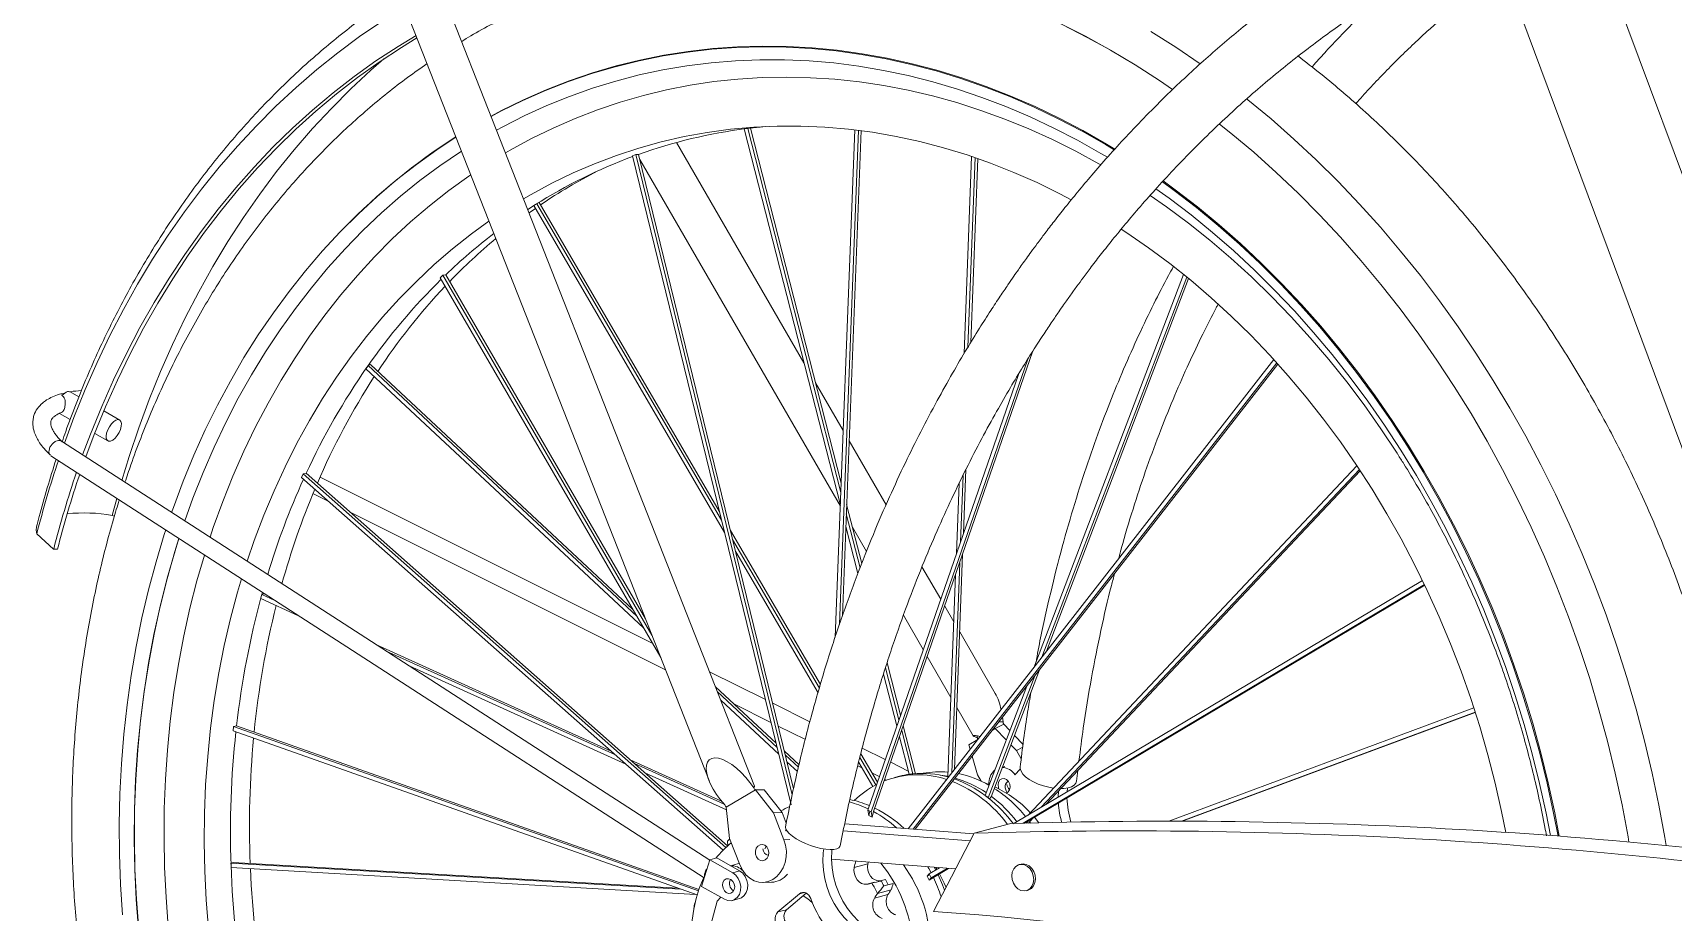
# Model space of a CAD drawing. Header units: millimetres. Extents: x -649 to 787, y -344 to 771.
# Drawn here: x -649 to -101, y 62 to 356 of the extents above; entities that cross this region are included whole.
import ezdxf

# ---------------------------------------------------------------- set-up
doc = ezdxf.new("R2010")
doc.units = ezdxf.units.MM

msp = doc.modelspace()

# ---------------------------------------------------------------- linework, layer by layer
at = {"color": 7, "linetype": 'Continuous', "lineweight": 15}
for p, q in [((-408.1, 104.21), (-526.43, 405.13)), ((-538.99, 400.19), (-423.33, 106.06)), ((-9.3, 70.83), (-130.61, 396.64)), ((-161.67, 388.34), (-46.03, 77.78)), ((-410.96, 324.11), (-411.55, 324.03)), ((-379.41, 198.19), (-411.55, 324.03)), ((-410.36, 324.19), (-410.96, 324.11)), ((-379.25, 202.37), (-410.36, 324.19)), ((-409.45, 324.3), (-379.12, 205.57)), ((-381.11, 154.03), (-374.57, 323.71)), ((-391.58, 245.82), (-434.18, 319.49)), ((-379.73, 158.27), (-373.35, 323.56)), ((-372.48, 323.44), (-378.74, 161.16)), ((-447.81, 315.43), (-448.94, 315.03)), ((-395.89, 97.93), (-448.94, 315.03)), ((-446.89, 315.5), (-447.81, 315.43)), ((-395.48, 101.28), (-447.81, 315.43)), ((-446.89, 315.5), (-395.04, 103.32)), ((-446.47, 313.78), (-379.42, 197.84)), ((-338.07, 248.85), (-335.56, 314.83)), ((-336.76, 251.04), (-334.35, 314.42)), ((-333.49, 314.13), (-335.83, 252.56)), ((-481.41, 298.69), (-483.94, 297.07)), ((-481.4, 297.45), (-483.5, 295.97)), ((-481.41, 298.69), (-481.93, 298.36)), ((-418.14, 188.99), (-481.93, 298.36)), ((-480.9, 299.01), (-481.41, 298.69)), ((-480.1, 299.39), (-480.9, 299.01)), ((-419.15, 193.14), (-480.9, 299.01)), ((-480.1, 299.39), (-419.89, 196.14)), ((-545.35, 290.93), (-545.54, 290.74)), ((-512.32, 275.13), (-513.22, 274.26)), ((-511.35, 275.22), (-512.32, 275.13)), ((-442.46, 154.7), (-512.32, 275.13)), ((-511.35, 275.22), (-444.6, 160.14)), ((-314.74, 143.83), (-264.63, 275.31)), ((-312.01, 147.33), (-263.56, 274.45)), ((-439.5, 147.18), (-513.22, 274.26)), ((-262.96, 273.96), (-310.46, 149.32)), ((-369.1, 95.62), (-316.78, 246.99)), ((-315, 249.83), (-368.28, 95.68)), ((-537.7, 244.33), (-538.08, 243.79)), ((-445.29, 157.16), (-538.08, 243.79)), ((-537.33, 244.86), (-537.7, 244.33)), ((-536.57, 245.21), (-537.33, 244.86)), ((-447.52, 161), (-537.33, 244.86)), ((-536.57, 245.21), (-448.85, 163.3)), ((-370.26, 96.22), (-319.9, 241.91)), ((-356.73, 89.97), (-234.43, 246.84)), ((-355.07, 89.84), (-233.48, 245.79)), ((-233.1, 245.37), (-354.41, 89.79)), ((-634.04, 234.39), (-637, 236.06)), ((-378.45, 223.12), (-387.69, 239.1)), ((-640.53, 228.87), (-636.95, 226.84)), ((-620.4, 226.66), (-625.73, 229.68)), ((-628.76, 222.2), (-624.34, 219.7)), ((-364.11, 198.32), (-376.48, 219.72)), ((-559.04, 208.7), (-559.6, 207.48)), ((-558.04, 208.84), (-559.04, 208.7)), ((-417.7, 83.7), (-559.04, 208.7)), ((-558.04, 208.84), (-417.13, 84.21)), ((-337.45, 210.11), (-338.26, 188.8)), ((-316.67, 94.51), (-206.66, 211.3)), ((-312.23, 97.15), (-205.85, 210.08)), ((-205.58, 209.67), (-310.73, 98.04)), ((-418.64, 82.81), (-559.6, 207.48)), ((-442.33, 152.06), (-553.4, 207.58)), ((-340.61, 181.99), (-339.72, 205.42)), ((-339.24, 185.96), (-338.4, 208.15)), ((-622.88, 194.75), (-621.37, 200.45)), ((-555.76, 202.06), (-550.5, 199.42)), ((-377.31, 198.45), (-372.26, 178.68)), ((-622.17, 194.53), (-622.88, 194.75)), ((-543.37, 195.86), (-437.92, 143.15)), ((-372.83, 177.24), (-377.43, 195.25)), ((-642.48, 183.49), (-648.12, 188.6)), ((-416.16, 189.76), (-386.07, 138.16)), ((-386.41, 137), (-415.43, 186.75)), ((-373.58, 175.36), (-377.59, 191.07)), ((-375.35, 190.8), (-370.66, 182.69)), ((-641.19, 183.45), (-642.48, 183.49)), ((-386.88, 135.39), (-414.41, 182.6)), ((-338.53, 181.74), (-341.27, 109.81)), ((-345.87, 166.79), (-352.12, 177.59)), ((-342.19, 108.63), (-339.51, 178.9)), ((-343.46, 107.32), (-340.88, 174.93)), ((-321.36, 91.72), (-184.74, 172.97)), ((-318.31, 91.81), (-184.09, 171.64)), ((-183.98, 171.41), (-317.79, 91.83)), ((-573.04, 167.58), (-573.23, 166.91)), ((-560.61, 161.18), (-573.23, 166.91)), ((-572.66, 168.97), (-573.04, 167.58)), ((-572.86, 168.26), (-573.04, 167.58)), ((-572.12, 168.56), (-572.86, 168.26)), ((-568.49, 166.28), (-572.86, 168.26)), ((-572.12, 168.56), (-571.77, 168.4)), ((-358.32, 161.34), (-351.7, 149.91)), ((-341.48, 159.2), (-344.51, 164.44)), ((-327.62, 135.22), (-339.52, 155.8)), ((-534.78, 151.62), (-456.1, 115.94)), ((-454.63, 114.64), (-531.5, 149.5)), ((-451.1, 111.52), (-523.61, 144.4)), ((-359.84, 126.38), (-364.29, 143.81)), ((-363.77, 145.45), (-359.3, 127.94)), ((-350.35, 147.56), (-342.45, 133.9)), ((-312.82, 143.13), (-329.01, 100.66)), ((-404.49, 133.15), (-423.14, 142.47)), ((-421.17, 137.45), (-400.93, 118.55)), ((-360.54, 124.33), (-364.97, 141.68)), ((-331.03, 101.11), (-317.1, 137.63)), ((-329.95, 100.28), (-314.37, 141.14)), ((-400.59, 117.18), (-420.52, 135.79)), ((-400.04, 114.9), (-419.42, 133)), ((-415.01, 131.7), (-402.63, 125.51)), ((-389.62, 125.71), (-402.03, 131.91)), ((-340.48, 130.5), (-335.02, 121.06)), ((-325.19, 127.26), (-325.02, 125.7)), ((-269.62, 92.52), (-167.59, 130.38)), ((-265.33, 92.51), (-167.13, 128.95)), ((-167.1, 128.87), (-265.08, 92.51)), ((-582.34, 124.17), (-582.5, 122.73)), ((-427.32, 67.82), (-582.5, 122.73)), ((-581.33, 124.36), (-582.34, 124.17)), ((-426.9, 69.16), (-582.34, 124.17)), ((-581.33, 124.36), (-426.73, 69.65)), ((-400.16, 124.28), (-391.12, 119.76)), ((-356.42, 108.18), (-359.62, 120.72)), ((-355.23, 108.33), (-358.91, 122.77)), ((-358.37, 124.33), (-354.39, 108.74)), ((-333.61, 120.32), (-333.77, 120.99)), ((-327.67, 123.47), (-323.96, 119.65)), ((-322.75, 122.82), (-324.8, 124.94)), ((-318.26, 118.19), (-321.18, 121.2)), ((-398.12, 115.93), (-393.24, 111.38)), ((-364.42, 113.12), (-372.09, 116.95)), ((-336.01, 116.55), (-336.43, 117.98)), ((-322.39, 118.03), (-320.56, 116.14)), ((-449.74, 113.05), (-419.19, 99.2)), ((-418.31, 98.16), (-448.27, 111.76)), ((-393.46, 110.52), (-397.79, 114.56)), ((-393.8, 109.08), (-397.23, 112.28)), ((-373.57, 110.99), (-372.27, 110.34)), ((-368.6, 104.05), (-373.29, 112.09)), ((-367.54, 104.64), (-372.87, 113.79)), ((-372.57, 115.01), (-367.04, 105.53)), ((-356.69, 109.25), (-362.57, 112.19)), ((-333.54, 108.01), (-335.34, 114.24)), ((-324.41, 110.82), (-325.22, 110.6)), ((-417.54, 96.3), (-444.75, 108.63)), ((-368.85, 108.63), (-366.4, 107.4)), ((-364.55, 106.48), (-364.01, 106.21)), ((-359.59, 107.52), (-361.34, 107.06)), ((-346.03, 107.92), (-343.45, 107.5)), ((-332.3, 105.87), (-333.54, 108.01)), ((-330.83, 105.15), (-329.65, 104.73)), ((-300.49, 105.91), (-300.04, 109.39)), ((-417.64, 97.17), (-407.75, 102.95)), ((-401.82, 95.31), (-407.75, 102.95)), ((-404.85, 103.01), (-398.92, 95.37)), ((-306.44, 102.59), (-306.54, 100.53)), ((-417.64, 97.17), (-416.47, 86.74)), ((-401.82, 95.31), (-398.92, 95.37)), ((-398.27, 86.28), (-401.82, 95.31)), ((-398.92, 95.37), (-397.52, 91.81)), ((-369.56, 95.86), (-369.95, 94.42)), ((-368.28, 95.68), (-368.79, 93.82)), ((-315.04, 93.47), (-316.55, 91.86)), ((-314.51, 93.78), (-313.04, 91.96)), ((-397.46, 92.25), (-397.67, 92.21)), ((-335.99, 85.95), (-378.43, 89.27)), ((-334.79, 88.25), (-377.93, 91.63)), ((-334.69, 88.45), (-348.28, 62.23)), ((-334.69, 88.45), (-322.45, 91.69)), ((-317.23, 91.84), (-316.54, 92.57)), ((-417.07, 84.16), (-417.14, 85.86)), ((-416.47, 86.74), (-412.92, 77.71)), ((-582.47, 78.7), (-583.19, 78.46)), ((-583.19, 78.46), (-583.17, 77.72)), ((-432.83, 69.77), (-583.19, 78.46)), ((-583.17, 77.72), (-583.14, 76.98)), ((-427.85, 68.01), (-583.14, 76.98)), ((-582.47, 78.7), (-433.79, 70.11)), ((-425.8, 70.69), (-423.07, 79.57)), ((-423.07, 79.57), (-420.74, 80.19)), ((-415.42, 75.23), (-423.07, 79.57)), ((-413.09, 75.85), (-420.74, 80.19)), ((-413.76, 78.23), (-416.16, 77.59)), ((-413.76, 78.23), (-413.17, 78.34)), ((-340.88, 76.5), (-382.34, 79.75)), ((-349.68, 74.87), (-346.24, 76.92)), ((-348.03, 77.06), (-347.54, 76.15)), ((-347.54, 77.02), (-347.14, 76.39)), ((-319, 78.11), (-319.58, 77.95)), ((-415.42, 75.23), (-413.09, 75.85)), ((-405.39, 72), (-402.49, 72.05)), ((-349.56, 74.63), (-350.36, 74.13)), ((-348.29, 73.69), (-349.71, 72.8)), ((-349.03, 73.54), (-343.68, 76.72)), ((-343.25, 76.69), (-348.29, 73.69)), ((-426.9, 69.71), (-426.71, 69.7)), ((-418.15, 66.36), (-425.8, 70.69)), ((-415.5, 65.96), (-413.17, 66.58)), ((-400.3, 62.12), (-393.06, 68.19)), ((-397.39, 62.89), (-390.81, 68.4)), ((-363.49, 67.96), (-368.01, 66.76)), ((-362.48, 69.54), (-366.99, 68.35)), ((-317.28, 69.25), (-316.69, 69.41)), ((-423.05, 56.65), (-420.63, 65.7))]:
    msp.add_line(p, q, dxfattribs=at)
at = {"color": 144, "linetype": 'Continuous', "lineweight": 0}
for p, q in [((-328.61, 122.87), (-327.67, 123.47)), ((-324.8, 124.94), (-327.67, 123.47)), ((-336.43, 117.98), (-333.44, 119.85)), ((-318.38, 117.25), (-320.56, 116.14)), ((-320.56, 116.14), (-318.91, 113.3)), ((-321.02, 108.04), (-319.24, 109.87)), ((-356.42, 108.18), (-355.23, 108.33)), ((-356.42, 108.17), (-356.42, 108.18)), ((-355.6, 108.28), (-355.6, 108.28)), ((-355.23, 108.33), (-355.23, 108.33)), ((-354.39, 108.74), (-354.42, 108.4)), ((-343.46, 107.32), (-343.26, 107.26)), ((-343.46, 107.31), (-343.46, 107.32)), ((-343.26, 107.25), (-343.46, 107.31)), ((-407.75, 102.95), (-404.85, 103.01)), ((-407.73, 102.99), (-407.69, 102.96)), ((-331.03, 101.11), (-329.95, 100.28)), ((-331.03, 101.11), (-331.03, 101.11)), ((-330.59, 100.78), (-330.59, 100.78)), ((-329.95, 100.28), (-329.95, 100.28)), ((-329.01, 100.66), (-329.52, 99.94)), ((-370.26, 96.22), (-369.1, 95.62)), ((-369.95, 94.42), (-370.26, 96.22)), ((-369.95, 94.42), (-368.79, 93.82)), ((-368.79, 93.82), (-369.1, 95.62)), ((-397.74, 89.26), (-397.5, 89.51)), ((-370.23, 78.25), (-374.75, 77.05)), ((-374.26, 78.99), (-374.39, 79.13)), ((-368.02, 72.05), (-370.54, 71.39)), ((-361.81, 71.66), (-364.85, 70.85)), ((-350.36, 74.13), (-349.68, 74.87)), ((-350.36, 74.13), (-349.71, 72.8)), ((-349.71, 72.8), (-349.03, 73.54)), ((-349.68, 74.87), (-349.03, 73.54)), ((-420.63, 65.7), (-419.33, 67.03)), ((-428.03, 65.14), (-428.11, 65.12)), ((-397.39, 62.89), (-400.3, 62.12))]:
    msp.add_line(p, q, dxfattribs=at)
at = {"color": 8, "linetype": 'Continuous', "lineweight": 15}
for p, q in [((-398.27, 86.28), (-396.35, 86.32)), ((-391.44, 68.62), (-393.06, 68.19))]:
    msp.add_line(p, q, dxfattribs=at)
at = {"color": 7, "linetype": 'Continuous', "lineweight": 15, "flags": 128}
for points in [[(-638.9, 218.93), (-635.72, 227.5), (-631.96, 236.81), (-627.95, 245.93), (-623.68, 254.87), (-619.16, 263.59), (-614.4, 272.11), (-609.39, 280.41), (-604.16, 288.47), (-598.69, 296.3), (-593, 303.89), (-587.1, 311.22), (-580.98, 318.29), (-574.66, 325.09), (-568.14, 331.62), (-561.42, 337.87), (-554.52, 343.83), (-547.45, 349.5), (-540.2, 354.87), (-532.78, 359.93), (-525.21, 364.68), (-525.06, 364.77)], [(-305.95, 359.31), (-297.48, 355), (-289.11, 350.37), (-280.83, 345.43), (-272.66, 340.18), (-268.32, 337.23)], [(-305.3, 358.94), (-296.85, 354.64), (-289.45, 350.57)], [(-275.55, 356.61), (-267.27, 351.34), (-259.11, 345.78), (-259.08, 345.76)], [(-632.79, 214.98), (-630.17, 221.94), (-626.42, 231.14), (-622.42, 240.14), (-618.16, 248.95), (-613.65, 257.55), (-608.89, 265.94), (-603.89, 274.1), (-598.66, 282.02), (-593.19, 289.71), (-587.51, 297.14), (-581.6, 304.32), (-575.48, 311.23), (-569.16, 317.87), (-562.64, 324.23), (-555.92, 330.3), (-549.02, 336.08), (-541.95, 341.55), (-534.7, 346.73), (-527.29, 351.59), (-521.31, 355.22)], [(-631.73, 214.29), (-628.9, 221.84), (-625.17, 231.01), (-621.17, 240), (-616.92, 248.79), (-612.41, 257.38), (-607.67, 265.75), (-602.68, 273.89), (-597.45, 281.8), (-592, 289.47), (-586.32, 296.89), (-580.43, 304.06), (-574.32, 310.95), (-568.01, 317.58), (-561.5, 323.92), (-554.8, 329.98), (-547.91, 335.75), (-540.85, 341.22), (-533.62, 346.38), (-526.22, 351.24), (-520.99, 354.42)], [(-287.64, 317.29), (-290.42, 318.96), (-298.29, 323.45), (-306.26, 327.63), (-314.3, 331.48), (-322.42, 335.01), (-330.61, 338.21), (-338.85, 341.08), (-347.13, 343.61), (-355.45, 345.8), (-363.8, 347.65), (-372.16, 349.15), (-380.52, 350.31), (-388.88, 351.12), (-397.23, 351.58), (-405.55, 351.69), (-413.84, 351.46), (-422.08, 350.87), (-430.27, 349.94), (-438.4, 348.65), (-446.46, 347.03), (-454.43, 345.06), (-462.31, 342.74), (-470.09, 340.09), (-477.76, 337.1), (-485.32, 333.79), (-492.74, 330.14), (-496.21, 328.29)], [(-287.88, 317.03), (-290.74, 318.75), (-298.61, 323.24), (-306.57, 327.42), (-314.61, 331.27), (-322.73, 334.8), (-330.91, 338), (-339.15, 340.86), (-347.43, 343.39), (-355.74, 345.58), (-364.08, 347.43), (-372.44, 348.93), (-380.8, 350.09), (-389.15, 350.9), (-397.5, 351.36), (-405.81, 351.47), (-414.1, 351.23), (-422.34, 350.64), (-430.52, 349.71), (-438.65, 348.43), (-446.7, 346.8), (-454.67, 344.83), (-462.55, 342.52), (-470.32, 339.87), (-477.99, 336.89), (-485.54, 333.57), (-492.96, 329.92), (-496.18, 328.21)], [(-619.67, 206.48), (-617.23, 214.46), (-614.01, 224.08), (-610.52, 233.55), (-606.77, 242.83), (-602.76, 251.93), (-598.5, 260.84), (-593.99, 269.55), (-589.24, 278.04), (-584.25, 286.32), (-579.03, 294.36), (-573.58, 302.17), (-567.91, 309.74), (-562.02, 317.05), (-555.91, 324.1), (-549.61, 330.89), (-543.1, 337.4), (-536.41, 343.63), (-532.06, 347.44)], [(-290.13, 314.54), (-292.3, 315.83), (-300.11, 320.22), (-308, 324.29), (-315.98, 328.04), (-324.03, 331.46), (-332.14, 334.56), (-340.3, 337.32), (-348.51, 339.75), (-356.74, 341.84), (-365, 343.59), (-373.27, 345), (-381.55, 346.06), (-389.82, 346.77), (-398.07, 347.14), (-406.3, 347.16), (-414.49, 346.83), (-422.63, 346.16), (-430.72, 345.14), (-438.74, 343.77), (-446.69, 342.07), (-454.55, 340.02), (-462.32, 337.63), (-469.98, 334.9), (-477.54, 331.85), (-484.97, 328.46), (-492.27, 324.75), (-494.37, 323.61)], [(-292.31, 312.02), (-292.93, 312.38), (-300.67, 316.59), (-308.5, 320.48), (-316.4, 324.05), (-324.37, 327.3), (-332.4, 330.22), (-340.47, 332.8), (-348.59, 335.05), (-356.73, 336.95), (-364.89, 338.52), (-373.06, 339.74), (-381.22, 340.62), (-389.37, 341.15), (-397.51, 341.34), (-405.61, 341.18), (-413.67, 340.67), (-421.67, 339.82), (-429.62, 338.62), (-437.5, 337.08), (-445.29, 335.2), (-453, 332.98), (-460.6, 330.42), (-468.1, 327.52), (-475.48, 324.3), (-482.74, 320.76), (-489.86, 316.89), (-491.38, 316)], [(-243.48, 334.02), (-243.16, 333.76), (-235.38, 327.33), (-227.76, 320.62), (-220.28, 313.64), (-212.97, 306.39), (-205.82, 298.89), (-198.85, 291.14), (-192.07, 283.16), (-185.47, 274.94), (-179.07, 266.49), (-172.87, 257.84), (-166.89, 248.97), (-161.11, 239.91), (-155.56, 230.66), (-150.24, 221.23), (-145.14, 211.64), (-140.29, 201.88), (-135.68, 191.97), (-131.31, 181.93), (-127.19, 171.76), (-123.34, 161.46), (-119.74, 151.06), (-116.4, 140.56), (-113.33, 129.98), (-110.53, 119.32), (-108, 108.59), (-105.75, 97.81), (-103.77, 86.98), (-103.33, 84.35)], [(-302.2, 300.34), (-306.01, 302.34), (-313.65, 306.07), (-321.38, 309.48), (-329.16, 312.57), (-337.01, 315.32), (-344.89, 317.73), (-352.82, 319.8), (-360.76, 321.53), (-368.72, 322.91), (-376.69, 323.95), (-384.64, 324.64), (-392.59, 324.97), (-400.5, 324.96), (-408.37, 324.6), (-416.2, 323.89), (-423.97, 322.83), (-431.67, 321.43), (-439.3, 319.68), (-446.83, 317.59), (-454.27, 315.15), (-461.6, 312.38), (-468.81, 309.28), (-475.89, 305.85), (-482.84, 302.09), (-485.34, 300.64)], [(-404.37, 324.83), (-406.27, 324.65), (-410.96, 324.11)], [(-252.65, 325.65), (-248.87, 322.62), (-241.21, 316.19), (-233.7, 309.48), (-226.35, 302.5), (-219.17, 295.26), (-212.15, 287.76), (-205.32, 280.01), (-198.68, 272.03), (-192.23, 263.81), (-185.98, 255.37), (-179.93, 246.71), (-174.11, 237.85), (-168.5, 228.8), (-163.12, 219.56), (-157.97, 210.14), (-153.06, 200.56), (-148.39, 190.82), (-143.97, 180.94), (-139.8, 170.92), (-135.89, 160.78), (-132.24, 150.53), (-128.85, 140.17), (-125.74, 129.73), (-122.89, 119.2), (-120.32, 108.6), (-118.03, 97.94), (-116.02, 87.24), (-115.72, 85.52)], [(-507.97, 321.29), (-514.36, 317.06), (-521.18, 312.15), (-527.84, 306.94), (-534.31, 301.43), (-540.6, 295.63), (-546.7, 289.55), (-552.59, 283.19), (-558.28, 276.56), (-563.76, 269.67), (-569.02, 262.53), (-574.05, 255.15), (-578.84, 247.53), (-583.4, 239.68), (-587.72, 231.61), (-591.79, 223.34), (-595.6, 214.87), (-599.16, 206.21), (-602.45, 197.37), (-603.03, 195.74)], [(-506.12, 316.58), (-506.45, 316.37), (-513.31, 311.71), (-520.01, 306.74), (-526.53, 301.48), (-532.88, 295.92), (-539.04, 290.08), (-545, 283.96), (-550.76, 277.56), (-556.31, 270.91), (-561.65, 263.99), (-566.77, 256.83), (-571.66, 249.42), (-576.31, 241.79), (-580.73, 233.93), (-584.9, 225.86), (-588.82, 217.59), (-592.49, 209.13), (-595.91, 200.48), (-598.63, 192.9)], [(-503, 308.65), (-503.65, 308.2), (-510.31, 303.4), (-516.81, 298.29), (-523.12, 292.89), (-529.25, 287.2), (-535.19, 281.24), (-540.93, 275), (-546.46, 268.49), (-551.78, 261.72), (-556.88, 254.71), (-561.75, 247.45), (-566.4, 239.96), (-570.8, 232.25), (-574.97, 224.33), (-578.88, 216.2), (-582.54, 207.87), (-585.95, 199.37), (-589.09, 190.69), (-590.19, 187.43)], [(-193, 215.16), (-193.28, 215.6), (-198.67, 223.74), (-204.28, 231.68), (-210.09, 239.41), (-216.1, 246.91), (-222.3, 254.19), (-228.68, 261.22), (-235.23, 268), (-241.95, 274.53), (-248.83, 280.79), (-255.86, 286.78), (-263.03, 292.49), (-270.33, 297.91), (-275.87, 301.77)], [(-141.98, 87.69), (-143.43, 95.19), (-145.6, 105.13), (-148.05, 115.02), (-150.77, 124.84), (-153.75, 134.57), (-157, 144.21), (-160.52, 153.75), (-164.28, 163.17), (-168.3, 172.46), (-172.57, 181.61), (-177.08, 190.61), (-181.83, 199.45), (-186.81, 208.11), (-192.01, 216.6), (-197.43, 224.9), (-203.07, 232.99), (-208.91, 240.87), (-214.95, 248.53), (-221.18, 255.96), (-227.59, 263.15), (-234.19, 270.1), (-240.95, 276.79), (-247.87, 283.22), (-254.94, 289.37), (-262.16, 295.25), (-269.51, 300.84), (-273.91, 303.99)], [(-139.44, 87.5), (-140.91, 95.16), (-143.1, 105.21), (-145.56, 115.2), (-148.29, 125.12), (-151.3, 134.96), (-154.57, 144.7), (-158.1, 154.34), (-161.89, 163.86), (-165.93, 173.26), (-170.22, 182.51), (-174.76, 191.62), (-179.53, 200.57), (-184.54, 209.34), (-189.77, 217.93), (-195.23, 226.33), (-200.89, 234.53), (-206.77, 242.52), (-212.85, 250.29), (-219.12, 257.82), (-225.58, 265.12), (-232.21, 272.18), (-239.02, 278.97), (-245.99, 285.5), (-253.11, 291.76), (-260.38, 297.75), (-267.78, 303.44), (-271.75, 306.34)], [(-139.02, 87.47), (-140.52, 95.25), (-142.7, 105.3), (-145.16, 115.3), (-147.9, 125.23), (-150.9, 135.07), (-154.17, 144.82), (-157.71, 154.47), (-161.5, 163.99), (-165.54, 173.39), (-169.84, 182.65), (-174.38, 191.76), (-179.15, 200.71), (-184.16, 209.49), (-189.4, 218.09), (-194.85, 226.49), (-200.53, 234.7), (-206.41, 242.69), (-212.49, 250.46), (-218.76, 258), (-225.22, 265.31), (-231.86, 272.36), (-238.67, 279.16), (-245.64, 285.7), (-252.77, 291.96), (-260.04, 297.94), (-267.45, 303.64), (-271.51, 306.6)], [(-496.92, 293.19), (-502.78, 288.92), (-509.1, 283.92), (-515.23, 278.62), (-521.18, 273.03), (-526.94, 267.16), (-532.49, 261.02), (-537.83, 254.61), (-542.96, 247.94), (-547.86, 241.02), (-552.53, 233.86), (-556.96, 226.47), (-561.16, 218.86), (-565.11, 211.04), (-568.8, 203.01), (-572.24, 194.8), (-575.41, 186.41), (-577.81, 179.43)], [(-156.9, 88.75), (-158.3, 95.68), (-160.47, 105.23), (-162.91, 114.73), (-165.63, 124.14), (-168.61, 133.47), (-171.87, 142.7), (-175.38, 151.82), (-179.14, 160.82), (-183.16, 169.67), (-187.42, 178.38), (-191.93, 186.94), (-196.66, 195.32), (-201.63, 203.52), (-206.82, 211.53), (-212.22, 219.34), (-217.83, 226.94), (-223.64, 234.31), (-229.64, 241.46), (-235.83, 248.36), (-242.19, 255.01), (-248.73, 261.41), (-255.42, 267.54), (-262.27, 273.39), (-269.26, 278.96), (-276.38, 284.24), (-283.62, 289.23), (-285.56, 290.49)], [(-623.46, 219.63), (-624.1, 219.6), (-624.59, 219.9), (-624.87, 220.48), (-624.94, 221.31), (-624.78, 222.3), (-624.4, 223.37), (-623.85, 224.42), (-623.16, 225.36), (-622.4, 226.11), (-621.64, 226.6), (-620.95, 226.78), (-620.38, 226.64), (-619.99, 226.2), (-619.81, 225.49), (-619.86, 224.57), (-620.13, 223.53), (-620.6, 222.45), (-621.23, 221.45), (-621.96, 220.59), (-622.73, 219.97), (-623.46, 219.63)], [(-423.11, 79.44), (-521.73, 143.19), (-639.88, 219.56)], [(-643.38, 214.69), (-542.6, 149.54), (-424.94, 73.49)], [(-648.12, 188.6), (-648.32, 189.85), (-648.21, 190.89)], [(-605, 189.88), (-605.48, 188.37), (-608.24, 179.21), (-610.73, 169.9), (-612.94, 160.46), (-614.88, 150.89), (-616.53, 141.22), (-617.9, 131.44), (-618.99, 121.57), (-619.79, 111.62), (-620.31, 101.6), (-620.54, 91.54), (-620.48, 81.42), (-620.14, 71.28), (-619.51, 61.12)], [(-600.58, 187.02), (-601.94, 182.68), (-604.55, 173.55), (-606.89, 164.27), (-608.96, 154.87), (-610.74, 145.35), (-612.25, 135.72), (-613.48, 126), (-614.42, 116.19), (-615.08, 106.31), (-615.45, 96.37), (-615.54, 86.38), (-615.34, 76.35), (-614.86, 66.3), (-614.09, 56.24)], [(-600.58, 187.02), (-601.88, 182.86), (-604.5, 173.71), (-606.84, 164.43), (-608.91, 155.02), (-610.69, 145.49), (-612.2, 135.85), (-613.43, 126.12), (-614.37, 116.31), (-615.03, 106.42), (-615.41, 96.47), (-615.49, 86.47), (-615.3, 76.44), (-614.81, 66.38), (-614.04, 56.31)], [(-592.07, 181.51), (-594.58, 172.84), (-596.92, 163.7), (-598.98, 154.44), (-600.77, 145.05), (-602.28, 135.55), (-603.5, 125.96), (-604.45, 116.29), (-605.11, 106.54), (-605.49, 96.73), (-605.58, 86.87), (-605.38, 76.98), (-604.9, 67.06), (-604.14, 57.13)], [(-579.68, 173.5), (-580.97, 169.12), (-583.33, 160.26), (-585.42, 151.25), (-587.24, 142.13), (-588.77, 132.89), (-590.02, 123.56), (-590.98, 114.13), (-591.66, 104.64), (-592.05, 95.08), (-592.15, 85.46), (-591.97, 75.82), (-591.5, 66.14), (-590.74, 56.46)], [(-418.09, 97.93), (-419.53, 99.62), (-420.83, 101.41), (-421.97, 103.23), (-422.9, 105.04), (-423.6, 106.79), (-424.06, 108.42), (-424.25, 109.9), (-424.18, 111.17), (-423.84, 112.21), (-423.25, 112.98), (-422.42, 113.47), (-421.37, 113.65), (-420.14, 113.53), (-418.76, 113.11), (-417.27, 112.39), (-415.71, 111.41), (-414.12, 110.18), (-412.55, 108.74), (-411.05, 107.14), (-409.64, 105.41), (-408.39, 103.61)], [(-308.15, 103.55), (-309.74, 103.83), (-311.52, 104.29), (-313.25, 104.9), (-314.85, 105.63), (-316.27, 106.45), (-317.46, 107.34), (-318.38, 108.26), (-318.99, 109.17), (-319.28, 110.06), (-319.28, 110.57)], [(-300.49, 105.91), (-300.71, 105.22), (-301.27, 104.55), (-302.14, 104.02), (-303.29, 103.64), (-304.68, 103.43), (-305.7, 103.38)], [(-323.65, 102.02), (-324.02, 102.68), (-324.28, 103.64)], [(-303.51, 103.59), (-303.51, 103.5), (-303.6, 102.28)], [(-379.48, 84.23), (-379.54, 84.04), (-379.92, 83.56), (-380.62, 83.21), (-381.61, 83.02), (-382.86, 82.99), (-384.31, 83.12), (-385.92, 83.4), (-387.62, 83.83), (-389.36, 84.39), (-391.08, 85.06), (-392.7, 85.82), (-394.18, 86.63), (-395.46, 87.47), (-396.49, 88.32), (-397.24, 89.13), (-397.67, 89.87), (-397.78, 90.53), (-397.77, 90.64)], [(-316.14, 92.3), (-316.06, 92.2), (-315.83, 91.88)], [(-412.92, 77.71), (-412.08, 76.03), (-411, 74.58), (-409.71, 73.41), (-408.26, 72.57), (-406.71, 72.1), (-405.11, 72.01), (-403.54, 72.3), (-402.04, 72.96), (-400.68, 73.97), (-399.51, 75.29), (-398.57, 76.86), (-397.9, 78.64), (-397.53, 80.54), (-397.46, 82.5), (-397.71, 84.44), (-398.27, 86.28)], [(-405.43, 84.73), (-406.25, 84.63), (-406.98, 84.17), (-407.52, 83.41), (-407.8, 82.47), (-407.78, 81.46), (-407.47, 80.52), (-406.91, 79.78), (-406.16, 79.34), (-405.34, 79.26), (-404.55, 79.55), (-403.91, 80.17), (-403.49, 81.03), (-403.35, 82.03), (-403.52, 83.02), (-403.97, 83.87), (-404.64, 84.47), (-405.43, 84.73)], [(-404.7, 83.28), (-404.23, 84.06), (-404.18, 84.12)], [(-384.99, 83.22), (-385.14, 81.9), (-385.26, 79.01), (-385.07, 76.08), (-384.59, 73.17), (-383.83, 70.3), (-382.79, 67.54), (-381.49, 64.92), (-379.95, 62.47), (-378.19, 60.24), (-376.25, 58.26), (-374.14, 56.57), (-371.91, 55.18), (-369.59, 54.11), (-367.2, 53.39)], [(-382.2, 82.99), (-382.23, 82.67), (-382.34, 79.78), (-382.16, 76.85), (-381.68, 73.94), (-380.91, 71.08), (-379.87, 68.31), (-378.57, 65.69), (-377.03, 63.24), (-375.28, 61.01), (-373.33, 59.04), (-371.23, 57.34), (-369, 55.95), (-366.67, 54.89), (-364.29, 54.17)], [(-374.75, 77.05), (-374.86, 75.99), (-374.73, 74.9), (-374.39, 73.86), (-373.84, 72.93), (-373.14, 72.17), (-372.31, 71.64), (-371.42, 71.38), (-370.54, 71.39)], [(-370.23, 78.25), (-370.34, 77.19), (-370.22, 76.1), (-369.87, 75.06), (-369.33, 74.13), (-368.62, 73.37), (-367.79, 72.84), (-366.91, 72.57), (-366.02, 72.58)], [(-350.12, 77.23), (-349.78, 76.61), (-349.06, 75.25)], [(-314.77, 72.99), (-314.9, 74.26), (-315.3, 75.47), (-315.97, 76.53), (-316.83, 77.36), (-317.82, 77.88), (-318.86, 78.05), (-319.86, 77.86), (-320.75, 77.33), (-321.45, 76.5), (-321.91, 75.43), (-322.08, 74.21), (-321.96, 72.95), (-321.55, 71.74), (-320.89, 70.68), (-320.03, 69.85), (-319.04, 69.33), (-318, 69.16), (-316.99, 69.34), (-316.11, 69.88), (-315.4, 70.71), (-314.95, 71.78), (-314.77, 72.99)], [(-316.69, 69.41), (-316.41, 69.5), (-315.52, 70.03), (-314.82, 70.86), (-314.37, 71.93), (-314.19, 73.15), (-314.31, 74.41), (-314.72, 75.63), (-315.38, 76.69), (-316.24, 77.51), (-317.23, 78.03), (-318.27, 78.2), (-319, 78.11)], [(-425.1, 73.6), (-425.26, 73.25), (-426.6, 70.01), (-427.67, 66.6), (-428.45, 63.05), (-428.95, 59.38), (-429.16, 55.63), (-429.07, 51.84), (-428.69, 48.03), (-428.02, 44.25), (-427.06, 40.51), (-425.83, 36.87), (-424.33, 33.34), (-422.58, 29.96), (-420.6, 26.77), (-418.4, 23.78), (-416, 21.02), (-413.42, 18.53), (-410.68, 16.32), (-407.82, 14.4), (-404.85, 12.81), (-401.8, 11.54), (-398.69, 10.62)], [(-414.75, 70.54), (-414.91, 71.5), (-415.36, 72.35), (-416.02, 72.97), (-416.8, 73.25), (-417.57, 73.17), (-418.23, 72.72), (-418.67, 71.98), (-418.81, 71.06), (-418.65, 70.1), (-418.21, 69.24), (-417.55, 68.63), (-416.77, 68.34), (-415.99, 68.43), (-415.34, 68.88), (-414.9, 69.62), (-414.75, 70.54)], [(-418.15, 66.36), (-417.01, 65.93), (-415.86, 65.89), (-414.78, 66.25), (-413.87, 66.98), (-413.19, 68.02), (-412.8, 69.28), (-412.74, 70.67), (-413, 72.06), (-413.57, 73.36), (-414.4, 74.44), (-415.42, 75.23)], [(-413.17, 66.58), (-412.45, 66.87), (-411.54, 67.6), (-410.86, 68.64), (-410.47, 69.9), (-410.4, 71.28), (-410.67, 72.68), (-411.24, 73.97), (-412.07, 75.06), (-413.09, 75.85)], [(-346.75, 74.58), (-345.24, 71.18), (-344.56, 69.41)], [(-346.27, 74.89), (-344.72, 71.81), (-344.08, 70.34)], [(-393.06, 68.19), (-392.59, 68.48), (-392.07, 68.63), (-391.53, 68.63), (-390.98, 68.48), (-390.46, 68.19), (-390, 67.77), (-389.61, 67.24), (-389.32, 66.63)], [(-388.79, 65.26), (-390.31, 66.51), (-391.86, 67.53)]]:
    msp.add_lwpolyline(points, dxfattribs=at)
at = {"color": 144, "linetype": 'Continuous', "lineweight": 0, "flags": 128}
for points in [[(-639.7, 234.84), (-639.24, 235.31), (-638.78, 235.69), (-638.32, 235.97), (-637.88, 236.14), (-637.48, 236.19), (-637.13, 236.12), (-637, 236.06)], [(-335.02, 121.06), (-335.02, 121.06), (-335.02, 121.07), (-335.02, 121.08), (-335.01, 121.09), (-335, 121.11), (-334.99, 121.12), (-334.97, 121.14), (-334.95, 121.16)], [(-326.7, 104.66), (-326.51, 105.56), (-326.05, 106.27), (-325.37, 106.68), (-324.59, 106.72), (-323.82, 106.39), (-323.18, 105.74), (-322.76, 104.87), (-322.64, 103.91), (-322.83, 103), (-323.29, 102.29), (-323.91, 101.9)], [(-326.44, 103.31), (-326.58, 103.7), (-326.7, 104.66)]]:
    msp.add_lwpolyline(points, dxfattribs=at)
at = {"color": 7, "linetype": 'Continuous', "lineweight": 15}
for centre, radius, start, end in [((-389.05, 153.46), 172.05, 97.3145, 109.643), ((-394.79, 144.19), 210.25, 122.5769, 135.7367), ((-387.68, 150.07), 175.71, 110.3835, 122.2399), ((-378.73, 149.9), 179.75, 117.061, 124.16), ((-378.83, 137.25), 191.31, 127.4963, 133.8456), ((-368.75, 136.81), 196.24, 129.8989, 136.0593), ((-367.05, 125.49), 207.95, 134.5369, 145.1483), ((-356.5, 125.45), 212.94, 136.7314, 146.521), ((-346.33, 111.07), 233.2, 145.1502, 155.2127), ((-334.29, 110.97), 239.47, 147.0633, 156.7427), ((-309.57, 102.28), 349.38, 161.5075, 165.6955), ((-315.35, 100.09), 337.59, 161.1504, 165.6978), ((-314.55, 100.18), 337.09, 161.2603, 165.6972), ((-321.28, 99.48), 260.8, 155.6795, 163.1725), ((-309.33, 100.24), 266.63, 157.2081, 164.4115), ((-632.32, 142.19), 53.4, 79.8171, 96.043), ((-292.77, 91.46), 290.43, 164.8057, 173.4975), ((-282.33, 93.21), 294.54, 165.9775, 174.3382), ((-344.26, 126.11), 18.97, 11.3184, 28.6918), ((-268.3, 88.65), 315.06, 173.8515, 181.9882), ((-258.73, 90.79), 318.27, 174.6804, 182.2367), ((-325.47, 105.14), 5.32, 33.0829, 87.85), ((-352.84, 76.83), 31.45, 117.4036, 134.1725), ((-353.6, 77.5), 30.54, 71.4581, 111.3847), ((-352.09, 79.18), 29.32, 98.4853, 104.8203), ((-351.99, 77.2), 31.29, 74.1797, 95.9379), ((-346.07, 79.69), 29.36, 84.7711, 101.176), ((-358.27, 65.78), 43.18, 36.398, 67.8012), ((-354.23, 70.27), 38.59, 53.0385, 70.3934), ((-351.15, 71.95), 36.39, 55.7564, 73.8925), ((-347.16, 74.06), 35.12, 60.2198, 78.0465), ((-323.89, 105.16), 5.87, 132.0192, 183.9262), ((-322.26, 104.09), 2.06, 120.2221, 192.3673), ((-385.37, 64.57), 35.49, 64.5579, 75.4069), ((-383.37, 65.75), 34.73, 66.9129, 78.1931), ((-359.78, 63.03), 47.72, 36.7742, 51.303), ((-356.5, 64.33), 45.72, 37.7534, 52.9478), ((-352.2, 66.04), 44.6, 38.8632, 57.0409), ((-343.62, 69.64), 37.79, 42.8132, 65.1765), ((-273.87, 101.02), 29.77, 181.4734, 197.2399), ((-384.15, 69.94), 30.06, 113.9751, 120.2954), ((-388.39, 58.87), 41.94, 48.4898, 61.3521), ((-386.58, 59.34), 41.9, 47.1899, 63.4854), ((-276.74, 100.26), 29.81, 183.3028, 195.821), ((-282.18, -1623.91), 1713.16, 81.72259, 91.75631), ((-269.94, -1620.67), 1713.16, 81.72259, 91.75631), ((-397.4, 61.45), 30.12, 127.8426, 141.7229), ((-402.74, 83.56), 2.65, 187.5483, 253.5051), ((-251.88, 89.12), 331.49, 181.9718, 189.9299), ((-415.75, 72.57), 5, 40.7854, 94.0145), ((-401.6, 48.79), 46.4, 3.6912, 39.7532), ((-395.98, 50.28), 46.67, 0.0633, 36.2334), ((-243.11, 91.37), 333.9, 182.5337, 190.1164), ((-413.68, 71.62), 2.83, 150.0742, 239.5698), ((-402.76, 79.38), 7.33, 272.1299, 320.7005), ((-410.22, 46.93), 48.22, 26.3465, 30.9808), ((-399.76, 49.36), 56.92, 18.2711, 25.2995), ((-353.9, 79.46), 37.67, 199.9131, 220.3604), ((-363.84, 64.44), 4.77, 150.941, 251.0013), ((-344.88, 53.13), 26.85, 145.5246, 149.4904), ((-359.32, 65.64), 4.77, 150.941, 251.0013), ((-340.36, 54.32), 26.85, 145.5246, 149.4904), ((-382.08, 56.06), 46.91, 168.8636, 170.9706), ((-402.34, -779.38), 843.35, 69.83627, 86.32465)]:
    msp.add_arc(centre, radius, start, end, dxfattribs=at)
at = {"color": 144, "linetype": 'Continuous', "lineweight": 0}
for centre, radius, start, end in [((-352.06, 79), 29.5, 97.3253, 98.4903), ((-352.05, 78.91), 29.59, 96.1625, 97.3253), ((-320.83, 105.29), 2.96, 189.3321, 228.2182), ((-356.66, 66.66), 42.94, 52.4354, 53.3425), ((-356.95, 66.29), 43.4, 51.5347, 52.4354), ((-396.02, 63.19), 30.98, 131.1027, 132.9623), ((-342.22, 69.91), 33.31, 164.1812, 167.6163), ((-337.27, 71), 33.74, 166.6539, 167.6066), ((-374.06, 91.51), 20.43, 279.9247, 284.683), ((-369.54, 92.71), 20.43, 279.9247, 284.683), ((-410.61, 46.85), 51.67, 27.6758, 29.6515), ((-405.4, 48.3), 47.87, 28.6383, 30.9894), ((-397.88, 59.83), 3.33, 136.4726, 241.046), ((-394.97, 60.6), 3.33, 136.4726, 241.046)]:
    msp.add_arc(centre, radius, start, end, dxfattribs=at)
at = {"color": 7, "linetype": 'Continuous', "lineweight": 15}
for points, knots in [([(242.55, 334.12), (240.33, 336.08), (235.2, 340.63), (227.27, 347.19), (219.12, 353.66), (211.76, 359.24), (205.24, 363.98), (199.59, 367.96), (194.82, 371.2), (191.18, 373.62), (188.55, 375.34), (186.71, 376.52), (185.39, 377.37), (184.36, 378.02), (183.44, 378.59), (182.32, 379.3), (180.94, 380.16), (179.3, 381.17), (176.73, 382.73), (173.03, 384.94), (167.98, 387.89), (158.65, 393.12), (145.4, 400.02), (130.07, 407.13), (116.56, 412.76), (104.87, 417.19), (93.37, 421.15), (81.99, 424.67), (70.34, 427.88), (58.08, 430.84), (44.95, 433.52), (31.01, 435.83), (18.23, 437.43), (6.78, 438.46), (-3.18, 439.08), (-13.37, 439.43), (-23.51, 439.48), (-33.83, 439.24), (-44.01, 438.69), (-53.95, 437.86), (-61.93, 436.98), (-68.09, 436.17), (-72.46, 435.53), (-76.15, 434.95), (-79.21, 434.43), (-82.06, 433.93), (-85.17, 433.36), (-88.88, 432.64), (-93.22, 431.74), (-97.98, 430.68), (-104.58, 429.12), (-112.89, 426.95), (-122.92, 424.02), (-133.11, 420.7), (-143.46, 416.97), (-153.97, 412.79), (-164.83, 408.07), (-175.68, 402.9), (-186.61, 397.23), (-197.54, 391.08), (-208.89, 384.16), (-220.61, 376.39), (-232.65, 367.72), (-244.96, 358.08), (-257.47, 347.41), (-268.21, 337.42), (-277.02, 328.63), (-283.69, 321.64), (-289.76, 314.98), (-295.17, 308.78), (-299.96, 303.07), (-304.16, 297.9), (-307.79, 293.29), (-310.87, 289.28), (-313.42, 285.87), (-315.47, 283.08), (-317.14, 280.78), (-318.56, 278.79), (-319.96, 276.81), (-321.56, 274.53), (-323.58, 271.59), (-326.17, 267.76), (-329.36, 262.92), (-333.1, 257.05), (-337.37, 250.1), (-342.11, 242.04), (-347.25, 232.83), (-352.53, 222.83), (-357.86, 212.09), (-363.17, 200.66), (-368.57, 188.15), (-373.98, 174.54), (-379.29, 159.89), (-384.43, 144.18), (-389.29, 127.41), (-393.87, 109.49), (-396.45, 97.02), (-397.77, 90.64)], [0, 0, 0, 0, 0.010005, 0.023118, 0.034934, 0.045455, 0.054678, 0.062605, 0.069234, 0.074565, 0.077713, 0.08013, 0.08213, 0.083161, 0.084347, 0.085881, 0.087763, 0.089993, 0.092571, 0.098203, 0.105005, 0.112978, 0.135587, 0.157517, 0.172767, 0.18767, 0.202226, 0.216435, 0.230634, 0.24598, 0.26227, 0.279503, 0.29768, 0.309589, 0.321871, 0.334526, 0.347308, 0.359411, 0.372825, 0.385193, 0.396514, 0.402696, 0.408313, 0.412952, 0.4166, 0.419889, 0.423713, 0.428401, 0.433955, 0.44019, 0.446548, 0.45918, 0.472137, 0.485418, 0.499025, 0.512956, 0.527368, 0.542858, 0.557345, 0.572702, 0.588929, 0.606026, 0.623992, 0.642828, 0.662533, 0.683106, 0.695222, 0.706765, 0.717364, 0.727018, 0.735729, 0.743496, 0.750319, 0.756199, 0.761135, 0.765128, 0.768217, 0.770981, 0.773614, 0.776619, 0.780614, 0.785939, 0.792594, 0.800578, 0.809891, 0.820534, 0.832505, 0.845806, 0.858851, 0.872963, 0.88814, 0.904384, 0.921693, 0.939729, 0.958793, 0.978883, 1, 1, 1, 1]), ([(-379.48, 84.23), (-378.25, 90.38), (-375.83, 102.37), (-371.53, 119.62), (-366.95, 135.79), (-362.12, 150.86), (-357.17, 164.79), (-352.18, 177.62), (-347.21, 189.38), (-342.3, 200.2), (-337.32, 210.49), (-332.31, 220.19), (-327.36, 229.25), (-322.75, 237.24), (-318.55, 244.21), (-314.79, 250.2), (-311.52, 255.23), (-308.77, 259.34), (-306.58, 262.56), (-304.89, 264.98), (-303.57, 266.85), (-302.46, 268.42), (-301.38, 269.93), (-299.99, 271.84), (-298.04, 274.5), (-295.31, 278.14), (-292.02, 282.41), (-288.21, 287.22), (-283.89, 292.49), (-278.92, 298.34), (-273.27, 304.71), (-266.97, 311.51), (-258.1, 320.6), (-246.84, 331.31), (-233.31, 342.96), (-219.92, 353.41), (-206.76, 362.75), (-193.9, 371.03), (-181.39, 378.34), (-169.29, 384.76), (-157.66, 390.37), (-146.52, 395.22), (-135.93, 399.41), (-125.89, 402.99), (-116.43, 406.03), (-107.58, 408.6), (-98.81, 410.89), (-90.24, 412.88), (-83.09, 414.33), (-77.73, 415.32), (-73.51, 416.04), (-68.86, 416.77), (-63.49, 417.53), (-57.44, 418.28), (-50.64, 418.98), (-43.49, 419.57), (-36.36, 419.99), (-28.5, 420.29), (-20.06, 420.4), (-11.17, 420.27), (-3.02, 419.94), (3.59, 419.52), (9.03, 419.08), (13.7, 418.64), (18.8, 418.09), (24.4, 417.39), (30.97, 416.45), (38.58, 415.21), (47.3, 413.56), (56.72, 411.53), (66.83, 409.04), (77.62, 406.04), (88.18, 402.73), (98.41, 399.19), (108.16, 395.51), (117.78, 391.55), (126.86, 387.54), (135.03, 383.68), (142.18, 380.11), (148.35, 376.88), (153.6, 374.02), (158.03, 371.53), (161.25, 369.67), (163.45, 368.37), (164.83, 367.56), (166, 366.86), (166.98, 366.27), (168, 365.65), (169.43, 364.78), (171.55, 363.47), (174.45, 361.65), (178.08, 359.33), (182.43, 356.47), (187.48, 353.06), (193.22, 349.05), (199.62, 344.41), (206.67, 339.09), (214.33, 333.05), (222.56, 326.2), (228.43, 321.19), (231.49, 318.37), (231.68, 318.19)], [0, 0, 0, 0, 0.02099, 0.040978, 0.059962, 0.077945, 0.094926, 0.110629, 0.125366, 0.139138, 0.151944, 0.165325, 0.177459, 0.188348, 0.197991, 0.206388, 0.21354, 0.219446, 0.224107, 0.227533, 0.230054, 0.232361, 0.234471, 0.236751, 0.240908, 0.246404, 0.253239, 0.260474, 0.268776, 0.278145, 0.288581, 0.300084, 0.312348, 0.335647, 0.357995, 0.379394, 0.399843, 0.419343, 0.437894, 0.455497, 0.472151, 0.487857, 0.502624, 0.516468, 0.52939, 0.54139, 0.552468, 0.564823, 0.575791, 0.580991, 0.586146, 0.59254, 0.599402, 0.607353, 0.616393, 0.626079, 0.635377, 0.644242, 0.656728, 0.668242, 0.678783, 0.688351, 0.693912, 0.699866, 0.706465, 0.71371, 0.721601, 0.731971, 0.74328, 0.755528, 0.768715, 0.782842, 0.797909, 0.810407, 0.823487, 0.836834, 0.849136, 0.860248, 0.870169, 0.878528, 0.885801, 0.891988, 0.897089, 0.899327, 0.901267, 0.902909, 0.904253, 0.90542, 0.907244, 0.910311, 0.914434, 0.919613, 0.925849, 0.933142, 0.941491, 0.950898, 0.961362, 0.972884, 0.985464, 0.999102, 1, 1, 1, 1]), ([(-410.38, 384.31), (-412.47, 384.13), (-417.33, 383.71), (-424.91, 382.69), (-433.12, 381.31), (-441.25, 379.61), (-449.32, 377.6), (-457.29, 375.29), (-465.18, 372.68), (-472.97, 369.77), (-480.66, 366.55), (-488.24, 363.05), (-495.68, 359.24), (-501.62, 355.98), (-505.03, 353.9), (-506.04, 353.28)], [0, 0, 0, 0, 0.0619208, 0.1440985, 0.2262358, 0.308342, 0.3904271, 0.4725013, 0.5545728, 0.6366506, 0.718745, 0.8008659, 0.8830227, 0.9652241, 1, 1, 1, 1]), ([(-207.05, 332.46), (-205.55, 334.13), (-202.52, 337.51), (-197.86, 342.45), (-193.08, 347.29), (-188.21, 352.01), (-181.89, 357.86), (-174, 364.69), (-165.42, 371.58), (-159.83, 375.58), (-157.53, 377.23)], [0, 0, 0, 0, 0.098695, 0.19935, 0.300008, 0.400669, 0.501333, 0.685888, 0.870459, 1, 1, 1, 1]), ([(-526.96, 369.6), (-527.43, 369.31), (-530.37, 367.44), (-535.64, 363.74), (-542.77, 358.48), (-549.72, 352.93), (-556.52, 347.12), (-563.15, 341.05), (-569.6, 334.72), (-575.87, 328.14), (-581.96, 321.32), (-587.85, 314.26), (-593.55, 306.97), (-599.04, 299.45), (-604.32, 291.72), (-609.38, 283.77), (-614.23, 275.62), (-618.86, 267.27), (-623.26, 258.73), (-627.42, 250.01), (-631.35, 241.12), (-635.03, 232.06), (-637.79, 224.81), (-639.24, 220.54), (-639.62, 219.4)], [0, 0, 0, 0, 0.0090295, 0.057189, 0.1053962, 0.1536542, 0.2019654, 0.2503316, 0.2987541, 0.3472334, 0.3957693, 0.4443613, 0.4930082, 0.5417084, 0.5904599, 0.6392604, 0.6881073, 0.7369978, 0.7859289, 0.8348977, 0.8839011, 0.932936, 0.9819996, 1, 1, 1, 1]), ([(-200.94, 366.17), (-201.92, 365.26), (-205.88, 361.6), (-211.19, 356.18), (-216.85, 350.16), (-219.9, 346.81), (-221.47, 345.01), (-221.71, 344.73)], [0, 0, 0, 0, 0.136325, 0.546809, 0.76269, 0.963724, 1, 1, 1, 1]), ([(-517.62, 345.84), (-519.81, 344.3), (-524.32, 341.14), (-530.94, 336.02), (-537.55, 330.56), (-543.98, 324.83), (-550.24, 318.85), (-556.33, 312.61), (-562.23, 306.13), (-567.94, 299.41), (-573.45, 292.46), (-578.76, 285.27), (-583.87, 277.87), (-588.76, 270.26), (-593.44, 262.44), (-597.9, 254.42), (-602.13, 246.22), (-606.13, 237.83), (-609.89, 229.27), (-613.42, 220.54), (-616.34, 212.73), (-617.98, 207.77), (-618.63, 205.82)], [0, 0, 0, 0, 0.047895, 0.0985624, 0.1492761, 0.2000381, 0.2508495, 0.3017109, 0.3526224, 0.4035833, 0.4545927, 0.5056491, 0.5567506, 0.607895, 0.6590799, 0.7103028, 0.7615608, 0.8128513, 0.8641715, 0.9155185, 0.9668897, 1, 1, 1, 1]), ([(-76.43, 81.45), (-76.56, 82.41), (-77.15, 86.87), (-78.46, 94.81), (-80.38, 105.25), (-82.57, 115.64), (-85.01, 125.97), (-87.7, 136.25), (-90.65, 146.46), (-93.83, 156.59), (-97.27, 166.64), (-100.94, 176.58), (-104.85, 186.42), (-108.99, 196.15), (-113.37, 205.76), (-117.97, 215.23), (-122.8, 224.56), (-127.84, 233.75), (-133.1, 242.78), (-138.57, 251.65), (-144.25, 260.34), (-150.12, 268.85), (-156.2, 277.18), (-162.46, 285.31), (-168.9, 293.24), (-175.53, 300.95), (-182.33, 308.45), (-189.3, 315.72), (-196.43, 322.77), (-203.71, 329.57), (-211.14, 336.13), (-218.64, 342.4), (-223.74, 346.35), (-226.25, 348.3)], [0, 0, 0, 0, 0.009137, 0.042195, 0.075253, 0.108313, 0.141373, 0.174434, 0.207496, 0.240558, 0.273622, 0.306686, 0.339752, 0.372819, 0.405886, 0.438955, 0.472025, 0.505095, 0.538166, 0.571237, 0.604307, 0.637377, 0.670445, 0.703511, 0.736574, 0.769633, 0.802686, 0.835734, 0.868774, 0.901804, 0.934824, 0.967832, 1, 1, 1, 1]), ([(-268.12, 277.88), (-268.65, 276.92), (-270.88, 272.87), (-274.74, 265.29), (-279.76, 254.87), (-284.67, 243.84), (-289.43, 232.27), (-293.98, 220.21), (-298.44, 207.23), (-302.75, 193.31), (-306.83, 178.53), (-310.54, 162.85), (-312.91, 151.95), (-313.89, 146.17), (-313.92, 145.98)], [0, 0, 0, 0, 0.024772, 0.103573, 0.188772, 0.280366, 0.367865, 0.460495, 0.558252, 0.661135, 0.769142, 0.880204, 0.996202, 1, 1, 1, 1]), ([(-286.39, 180.19), (-285.94, 181.91), (-284.3, 188.11), (-281.14, 198.34), (-276.91, 211.04), (-272.4, 223.19), (-267.71, 234.77), (-263.02, 245.41), (-258.38, 255.13), (-255.11, 261.67), (-253.35, 264.93), (-253.15, 265.3)], [0, 0, 0, 0, 0.056305, 0.203175, 0.343024, 0.488444, 0.625413, 0.753935, 0.874014, 0.985651, 1, 1, 1, 1]), ([(-633.19, 236.48), (-634.43, 236.41), (-635.77, 236.33), (-636.89, 236.07), (-636.97, 236.05)], [0, 0, 0, 0, 0.929739, 1, 1, 1, 1]), ([(-638.8, 235.65), (-639.39, 235.53), (-640.91, 235.22), (-642.88, 234.44), (-644.77, 233.46), (-646.49, 232.21), (-648.05, 230.52), (-649.04, 228.53), (-649.42, 226.7), (-649.46, 225.27), (-649.3, 223.9), (-648.92, 222.41), (-648.25, 220.79), (-647.15, 218.94), (-645.68, 216.98), (-644.31, 215.59), (-643.58, 214.85)], [0, 0, 0, 0, 0.052929, 0.137184, 0.214083, 0.279156, 0.373944, 0.471682, 0.532084, 0.586696, 0.635677, 0.688257, 0.765501, 0.831434, 0.91016, 1, 1, 1, 1]), ([(-639.7, 234.84), (-639.5, 234.7), (-639.05, 234.39), (-638.74, 233.61), (-638.59, 232.69), (-638.61, 231.74), (-638.76, 230.86), (-638.99, 230.14), (-639.32, 229.57), (-639.59, 229.26), (-639.79, 229.22), (-639.81, 229.21)], [0, 0, 0, 0, 0.110699, 0.247505, 0.388552, 0.520579, 0.628657, 0.737084, 0.838765, 0.978404, 1, 1, 1, 1]), ([(-639.68, 219.4), (-640.16, 219.89), (-641.06, 220.8), (-641.99, 222.01), (-642.72, 223.16), (-643.2, 224.16), (-643.42, 224.96), (-643.48, 225.44), (-643.48, 225.81), (-643.44, 226.16), (-643.32, 226.59), (-643.01, 227.18), (-642.31, 227.9), (-641.18, 228.6), (-640.38, 229.02), (-639.81, 229.19), (-639.81, 229.2)], [0, 0, 0, 0, 0.09276, 0.175026, 0.248712, 0.340788, 0.408834, 0.455951, 0.501343, 0.549038, 0.599068, 0.70604, 0.82298, 0.908222, 0.999707, 1, 1, 1, 1]), ([(-643.54, 214.89), (-643.65, 214.97), (-643.95, 215.22), (-644.11, 215.98), (-643.98, 217), (-643.47, 218.07), (-642.69, 218.97), (-641.75, 219.61), (-640.81, 219.84), (-640.14, 219.79), (-639.93, 219.57), (-639.89, 219.53)], [0, 0, 0, 0, 0.064286, 0.194371, 0.324469, 0.454562, 0.58465, 0.714765, 0.844868, 0.974979, 1, 1, 1, 1]), ([(-193.05, 215.19), (-192.37, 214.13), (-190.03, 210.52), (-186.22, 204.16), (-181.64, 196.13), (-177.28, 187.94), (-173.12, 179.6), (-169.17, 171.13), (-165.43, 162.53), (-161.92, 153.82), (-158.62, 145.01), (-155.56, 136.09), (-152.73, 127.1), (-150.13, 118.02), (-147.77, 108.88), (-145.66, 99.68), (-144.18, 92.59), (-143.48, 88.56), (-143.32, 87.62)], [0, 0, 0, 0, 0.027982, 0.095946, 0.163908, 0.231867, 0.299825, 0.367782, 0.435739, 0.503694, 0.57165, 0.639605, 0.707559, 0.775512, 0.843464, 0.911415, 0.979364, 1, 1, 1, 1]), ([(-641.62, 213.55), (-641.63, 213.53), (-642.71, 210.38), (-644.63, 203.98), (-646.78, 196.43), (-647.91, 192.04), (-648.21, 190.89)], [0, 0, 0, 0, 0.003864, 0.426835, 0.849981, 1, 1, 1, 1]), ([(-620.53, 199.92), (-621.2, 197.77), (-622.81, 192.57), (-625.09, 184.17), (-627.39, 174.75), (-629.42, 165.22), (-631.21, 155.59), (-632.73, 145.86), (-633.99, 136.06), (-635, 126.18), (-635.74, 116.23), (-636.23, 106.23), (-636.45, 96.19), (-636.4, 86.11), (-636.1, 76), (-635.53, 65.88), (-634.71, 55.75), (-633.62, 45.63), (-632.28, 35.52), (-630.67, 25.43), (-628.81, 15.37), (-626.7, 5.36), (-624.34, -4.61), (-621.72, -14.51), (-618.86, -24.34), (-615.75, -34.1), (-612.4, -43.76), (-608.81, -53.33), (-604.99, -62.79), (-600.93, -72.13), (-596.65, -81.35), (-592.14, -90.44), (-587.42, -99.38), (-582.47, -108.17), (-577.32, -116.8), (-571.96, -125.27), (-566.4, -133.56), (-560.64, -141.66), (-554.69, -149.57), (-548.56, -157.28), (-542.24, -164.79), (-535.76, -172.07), (-529.1, -179.14), (-522.29, -185.98), (-515.32, -192.58), (-508.2, -198.94), (-500.94, -205.05), (-493.55, -210.91), (-486.03, -216.5), (-478.39, -221.83), (-470.64, -226.88), (-462.79, -231.66), (-454.84, -236.16), (-446.8, -240.37), (-438.68, -244.29), (-430.49, -247.91), (-422.23, -251.24), (-413.92, -254.27), (-405.57, -256.99), (-397.17, -259.4), (-388.74, -261.51), (-380.29, -263.31), (-371.83, -264.79), (-363.36, -265.96), (-354.9, -266.82), (-346.44, -267.37), (-338.01, -267.6), (-329.6, -267.51), (-321.23, -267.12), (-312.91, -266.41), (-304.63, -265.39), (-296.41, -264.05), (-288.26, -262.41), (-280.19, -260.46), (-272.19, -258.21), (-264.29, -255.65), (-256.48, -252.8), (-248.77, -249.64), (-241.17, -246.19), (-233.69, -242.45), (-226.34, -238.42), (-219.12, -234.1), (-212.03, -229.5), (-205.09, -224.63), (-198.31, -219.48), (-191.68, -214.07), (-185.21, -208.39), (-178.92, -202.45), (-172.8, -196.26), (-166.86, -189.82), (-161.12, -183.15), (-155.57, -176.24), (-150.21, -169.1), (-145.07, -161.74), (-140.13, -154.16), (-135.42, -146.38), (-130.92, -138.4), (-126.65, -130.23), (-122.6, -121.88), (-118.79, -113.35), (-115.22, -104.65), (-111.89, -95.8), (-108.8, -86.8), (-105.96, -77.65), (-103.5, -68.93), (-102.11, -63.2), (-101.48, -60.6)], [0, 0, 0, 0, 0.006852, 0.016559, 0.026268, 0.035979, 0.045692, 0.055407, 0.065124, 0.074842, 0.08456, 0.09428, 0.104, 0.113721, 0.123442, 0.133163, 0.142885, 0.152607, 0.162329, 0.172051, 0.181773, 0.191495, 0.201218, 0.210941, 0.220664, 0.230387, 0.240111, 0.249834, 0.259558, 0.269282, 0.279007, 0.288732, 0.298457, 0.308182, 0.317907, 0.327632, 0.337357, 0.347082, 0.356806, 0.36653, 0.376253, 0.385975, 0.395696, 0.405415, 0.415131, 0.424846, 0.434557, 0.444265, 0.45397, 0.46367, 0.473365, 0.483054, 0.492738, 0.502415, 0.512085, 0.521747, 0.531401, 0.541047, 0.550683, 0.56031, 0.569927, 0.579535, 0.589133, 0.598721, 0.608299, 0.617868, 0.627428, 0.636981, 0.646525, 0.656063, 0.665594, 0.675121, 0.684644, 0.694165, 0.703684, 0.713202, 0.722721, 0.732242, 0.741765, 0.751293, 0.760825, 0.770364, 0.779909, 0.789462, 0.799023, 0.808592, 0.818171, 0.827759, 0.837356, 0.846963, 0.856579, 0.866205, 0.875839, 0.885482, 0.895133, 0.904792, 0.914458, 0.924131, 0.93381, 0.943494, 0.953184, 0.962879, 0.972577, 0.98228, 0.991985, 1, 1, 1, 1]), ([(-299.62, 112.61), (-299.17, 116.29), (-298.01, 125.67), (-295.56, 140.26), (-292.39, 156.13), (-289.75, 167.75), (-288.05, 174.01), (-287.68, 175.37)], [0, 0, 0, 0, 0.17112, 0.43548, 0.689213, 0.932324, 1, 1, 1, 1]), ([(-315.68, 135.63), (-316.06, 133.43), (-317.51, 125.18), (-318.53, 116.75), (-319.28, 110.56)], [0, 0, 0, 0, 0.2657154, 1, 1, 1, 1]), ([(-423.97, 76.65), (-424.05, 76.55), (-424.38, 76.13), (-424.7, 75.28), (-424.89, 74.45), (-424.8, 74.11), (-424.78, 74.02)], [0, 0, 0, 0, 0.126723, 0.499792, 0.872878, 1, 1, 1, 1])]:
    msp.add_open_spline(points, degree=3, knots=knots, dxfattribs=at)
at = {"color": 144, "linetype": 'Continuous', "lineweight": 0}
for points, knots in [([(-333.61, 120.32), (-333.8, 120.39), (-333.98, 120.47), (-334.3, 120.62), (-334.45, 120.7), (-334.64, 120.8), (-334.69, 120.84), (-334.8, 120.9), (-334.85, 120.93), (-334.96, 121.01), (-335.01, 121.05), (-335.02, 121.06)], [0, 0, 0, 0, 0.25, 0.25, 0.5, 0.5, 0.625, 0.625, 0.75, 0.75, 1, 1, 1, 1]), ([(-334.95, 121.16), (-334.86, 121.18), (-334.62, 121.24), (-333.78, 121.01), (-332.97, 120.88), (-332.68, 120.83)], [0, 0, 0, 0, 0.25908, 0.729502, 1, 1, 1, 1]), ([(-326.41, 125.7), (-326.07, 125.74), (-325.59, 125.78), (-325.15, 125.72), (-325.02, 125.7)], [0, 0, 0, 0, 0.6944, 1, 1, 1, 1]), ([(-325.02, 125.7), (-325, 125.56), (-324.98, 125.42), (-324.91, 125.17), (-324.86, 125.04), (-324.8, 124.94)], [0, 0, 0, 0, 0.5, 0.5, 1, 1, 1, 1]), ([(-333.56, 119.69), (-333.56, 119.82), (-333.55, 120.04), (-333.6, 120.24), (-333.61, 120.32)], [0, 0, 0, 0, 0.607024, 1, 1, 1, 1]), ([(-408.12, 104.2), (-408.12, 104.21), (-408.11, 104.3), (-408.21, 103.98), (-408.36, 103.67), (-408.39, 103.61)], [0, 0, 0, 0, 0.117177, 0.831185, 1, 1, 1, 1]), ([(-408.39, 103.61), (-408.31, 103.48), (-408.21, 103.36), (-408, 103.14), (-407.88, 103.04), (-407.75, 102.95)], [0, 0, 0, 0, 0.5, 0.5, 1, 1, 1, 1]), ([(-417.64, 97.17), (-417.69, 97.3), (-417.75, 97.44), (-417.9, 97.69), (-417.99, 97.81), (-418.09, 97.93)], [0, 0, 0, 0, 0.5, 0.5, 1, 1, 1, 1])]:
    msp.add_open_spline(points, degree=3, knots=knots, dxfattribs=at)
for points in [[(-368.88, 71.75), (-368.87, 71.75), (-368.86, 71.75), (-368.86, 71.76)], [(-368.86, 71.76), (-367.85, 72.02), (-366.79, 72.24), (-365.7, 72.42)], [(-362.48, 69.54), (-362.13, 70.26), (-361.91, 70.97), (-361.81, 71.66)], [(-362.49, 69.52), (-362.49, 69.53), (-362.49, 69.53), (-362.48, 69.54)]]:
    msp.add_open_spline(points, degree=3, dxfattribs=at)
at = {"color": 7, "linetype": 'Continuous', "lineweight": 15}
for points in [[(-366.99, 68.35), (-367, 68.34), (-367, 68.33), (-367.01, 68.33)], [(-364.85, 70.85), (-365.57, 70), (-366.28, 69.16), (-366.99, 68.35)]]:
    msp.add_open_spline(points, degree=3, dxfattribs=at)

doc.saveas('drawing.dxf')
